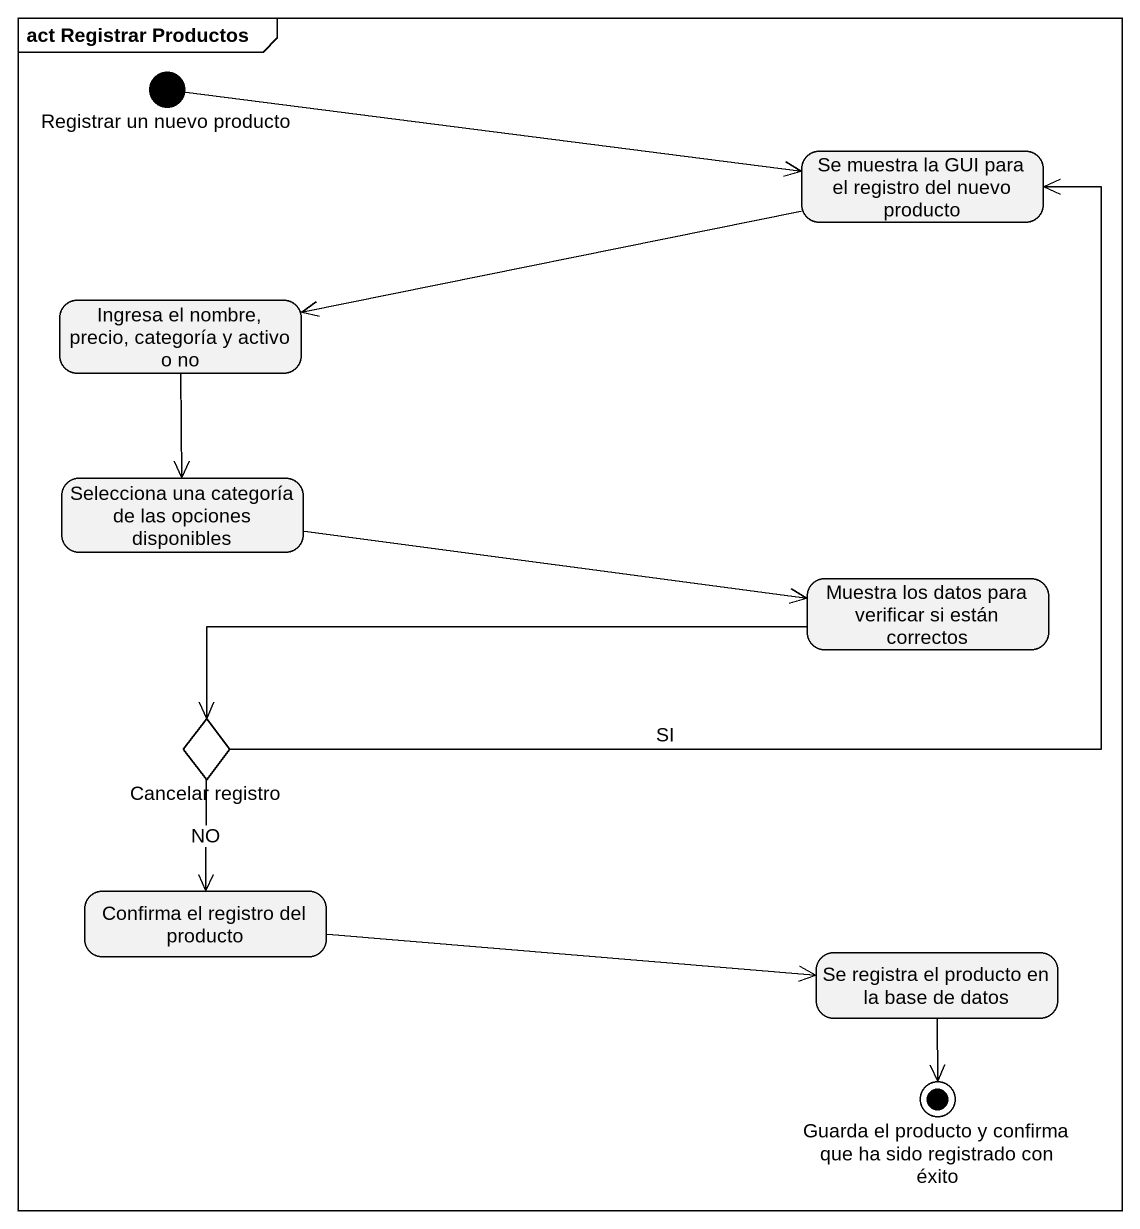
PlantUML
@startuml
mainframe act Registrar Productos
hide empty description
state "Registrar un nuevo producto" as Registrar_un_nuevo_producto <<start>>
state "Se muestra la GUI para el registro del nuevo producto" as Se_muestra_la_GUI_para_el
state "Ingresa el nombre, precio, categoría y activo o no" as Ingresa_el_nombre_precio
state "Selecciona una categoría de las opciones disponibles" as Selecciona_una_categoría_de
state "Muestra los datos para verificar si están correctos" as Muestra_los_datos_para
state "Cancelar registro" as Cancelar_registro <<choice>>
state "Confirma el registro del producto" as Confirma_el_registro_del
state "Se registra el producto en la base de datos" as Se_registra_el_producto_en
state "Guarda el producto y confirma que ha sido registrado con éxito" as Guarda_el_producto_y <<end>>
Registrar_un_nuevo_producto -right-> Se_muestra_la_GUI_para_el
Se_muestra_la_GUI_para_el -left-> Ingresa_el_nombre_precio
Ingresa_el_nombre_precio --> Selecciona_una_categoría_de
Selecciona_una_categoría_de -right-> Muestra_los_datos_para
Muestra_los_datos_para -left-> Cancelar_registro
Cancelar_registro -up-> Se_muestra_la_GUI_para_el : SI
Cancelar_registro --> Confirma_el_registro_del : NO
Confirma_el_registro_del -right-> Se_registra_el_producto_en
Se_registra_el_producto_en --> Guarda_el_producto_y
@enduml
